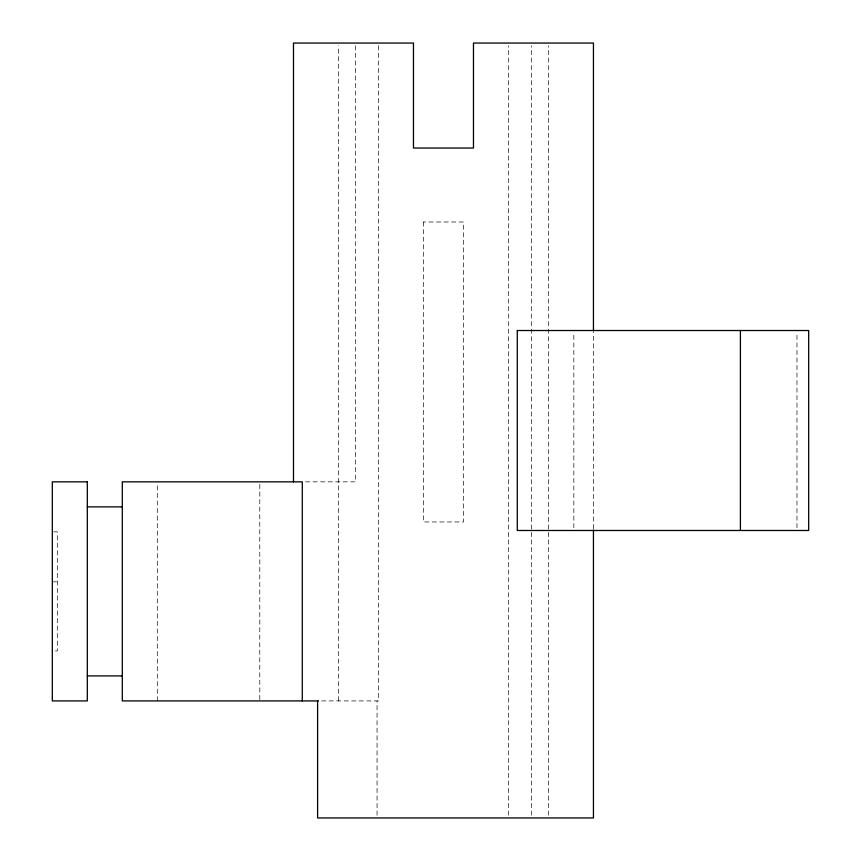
<?xml version="1.0" encoding="UTF-8"?>
<svg xmlns="http://www.w3.org/2000/svg" width="861" height="861" viewBox="0 0 861 861"><rect width="100%" height="100%" fill="white"/><g stroke="black" fill="none" stroke-linecap="round" stroke-linejoin="round"><path stroke-width="0.65" stroke-dasharray="4.3 3.23" d="M157.305 700.919L157.305 483.182M259.785 699.573L259.785 483.182M338.481 700.919L338.481 45.73M355.571 45.73L355.571 481.848L303.223 481.848M377.053 815.259L377.053 700.919M378.474 45.73L378.474 700.919L317.601 700.919M508.453 815.259L508.453 45.741M531.355 815.259L531.355 45.741M548.446 815.259L548.446 45.741M573.835 527.804L573.835 333.196M593.444 528.708L593.444 332.292M796.974 527.804L796.974 333.196M53.565 531.84L57.31 531.84L57.31 650.927L53.565 650.927M52.317 581.832L57.31 581.832M423.461 221.998L423.461 521.96L463.466 521.96L463.466 221.998L423.461 221.998"/><path stroke-width="1.29" d="M293.483 481.848L293.483 43.05L413.463 43.05L413.463 148.038L473.464 148.038L473.464 43.05L593.444 43.05L593.444 330.947M302.286 700.919L302.286 481.848L122.305 481.848L122.305 700.919L318.462 700.919M317.601 700.919L317.601 817.95L593.444 817.95L593.444 530.053M740.406 530.484L740.406 330.516M87.305 506.871L122.305 506.871M87.305 675.917L122.305 675.917M517.278 330.516L517.278 530.484L808.683 530.484L808.683 330.516L517.278 330.516M87.305 481.848L52.317 481.848L52.317 700.919L87.305 700.919L87.305 481.848"/></g></svg>
